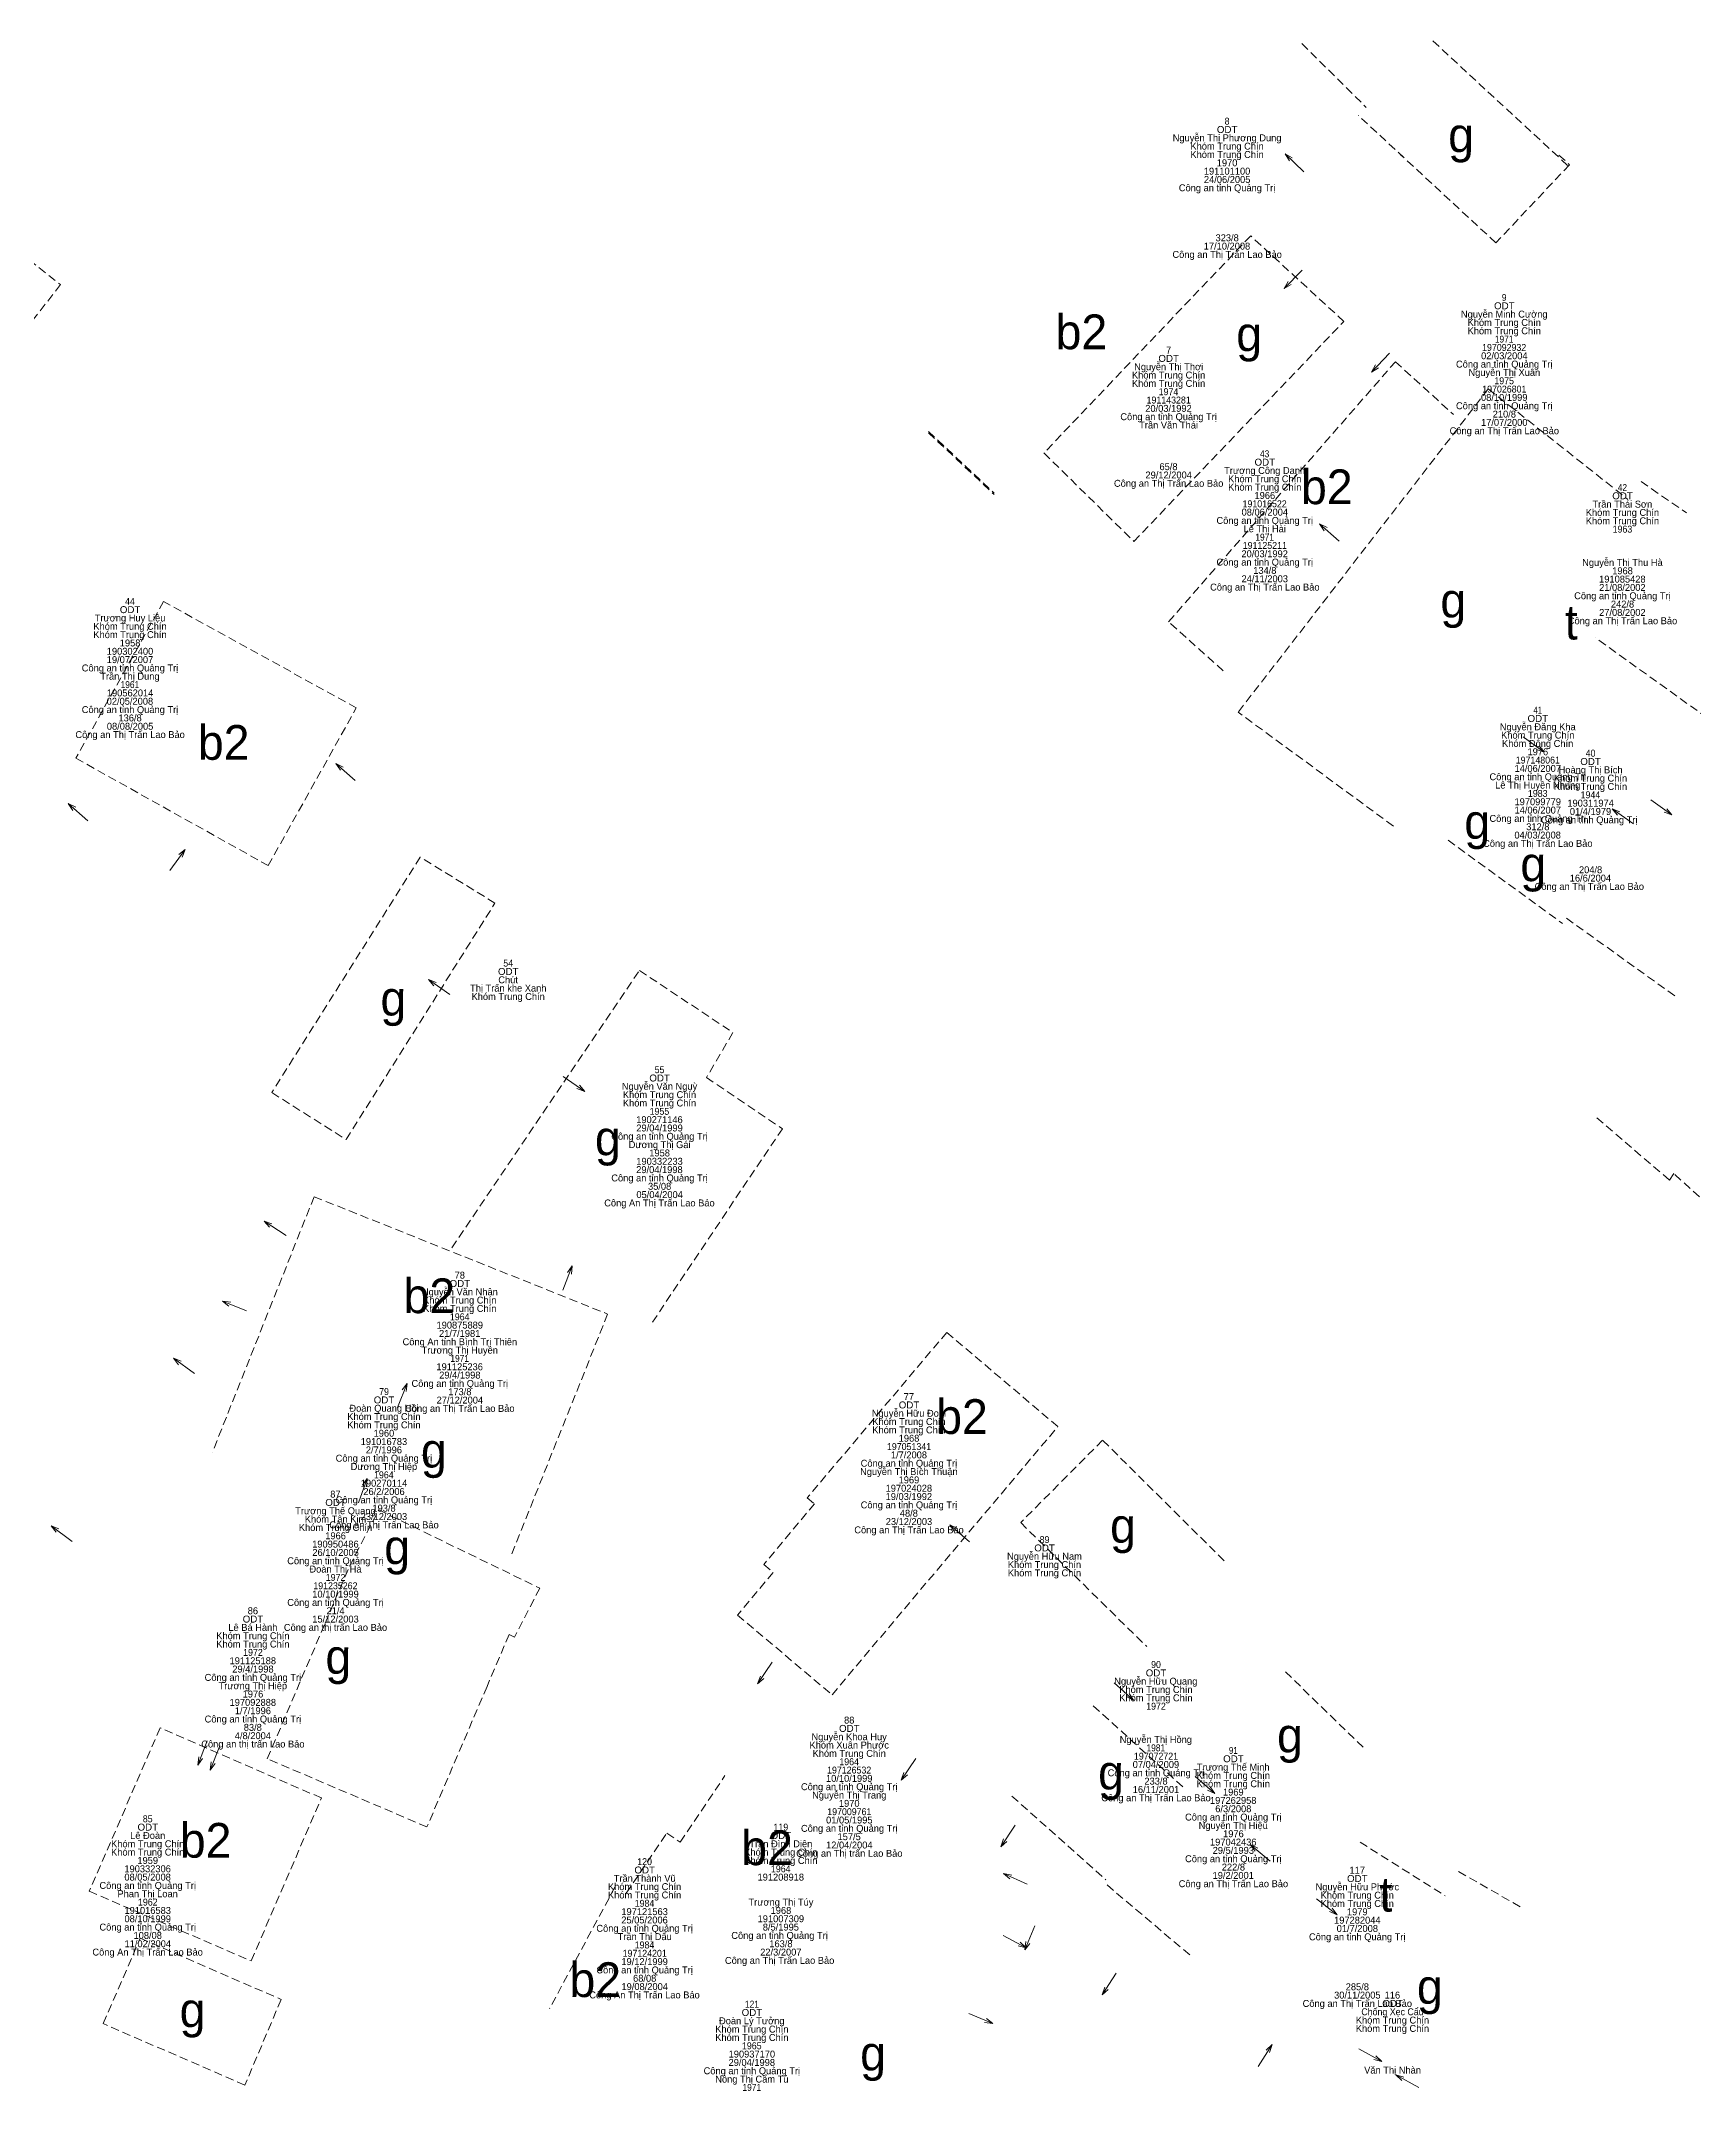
# Model space of a CAD drawing. Header units: metres. Extents: x 537497 to 538007, y 1836993 to 1837512.
# Drawn here: x 537611.3 to 537706.6, y 1837388.4 to 1837506.6 of the extents above; entities that cross this region are included whole.
import ezdxf
from ezdxf.enums import TextEntityAlignment as Align

# ---------------------------------------------------------------- set-up
doc = ezdxf.new("R2010")
doc.units = ezdxf.units.M
doc.header["$LTSCALE"] = 0.16
doc.linetypes.add('MEDIUM_DASHED', pattern=[4.5, 3, -1.5])
doc.layers.add('14', color=7, linetype='MEDIUM_DASHED', lineweight=13)
doc.layers.add('16', color=7, linetype='Continuous', lineweight=13)
doc.layers.add('15', color=7, linetype='Continuous')

msp = doc.modelspace()

# ---------------------------------------------------------------- linework, layer by layer
at = {"layer": '14'}
for p, q in [((537683.96, 1837506.42), (537687.67, 1837502.74)), ((537691.51, 1837506.57), (537699.38, 1837499.3)), ((537695.14, 1837494.94), (537687.21, 1837502.28)), ((537695.14, 1837494.94), (537689.67, 1837500)), ((537699.38, 1837499.44), (537695.14, 1837494.94)), ((537698.77, 1837500), (537699.38, 1837499.44)), ((537689.35, 1837488.09), (537692.69, 1837485.05)), ((537694.7, 1837486.52), (537680.29, 1837467.89)), ((537694.7, 1837486.52), (537702.75, 1837480.15)), ((537662.45, 1837484.07), (537666.24, 1837480.51)), ((537662.45, 1837483.99), (537666.24, 1837480.43)), ((537703.5, 1837481.18), (537706.12, 1837479.38)), ((537707.32, 1837467.56), (537700.87, 1837472.18)), ((537689.23, 1837461.33), (537680.29, 1837467.89)), ((537692.38, 1837460.52), (537698.98, 1837455.71)), ((537699.2, 1837456.02), (537705.52, 1837451.49)), ((537627.05, 1837439.97), (537621.19, 1837425.25)), ((537683.01, 1837412.59), (537687.6, 1837408.14)), ((537671.94, 1837410.63), (537677.21, 1837405.86)), ((537633.55, 1837403.65), (537624.35, 1837407.58)), ((537667.25, 1837405.43), (537672.67, 1837400.6)), ((537687.31, 1837402.78), (537692.21, 1837399.69)), ((537692.99, 1837401.08), (537696.54, 1837399.05)), ((537644.38, 1837400.19), (537640.61, 1837393.18)), ((537677.5, 1837396.28), (537672.55, 1837400.46))]:
    msp.add_line(p, q, dxfattribs=at)
for points in [[(537598.13, 1837489.7), (537604.97, 1837498.41), (537612.44, 1837492.53), (537605.61, 1837483.83)], [(537669.1, 1837482.83), (537674.28, 1837477.73), (537686.38, 1837490.41), (537681.01, 1837495.34)], [(537624.4, 1837459.05), (537629.48, 1837468.14), (537618.37, 1837474.27), (537613.32, 1837465.24)], [(537628.89, 1837443.27), (537637.47, 1837456.89), (537633.16, 1837459.54), (537624.61, 1837445.97)], [(537669.9, 1837426.72), (537663.5, 1837432.15), (537655.46, 1837422.62), (537655.87, 1837422.28), (537652.95, 1837418.77), (537653.49, 1837418.32), (537651.44, 1837415.86), (537656.89, 1837411.27)], [(537614.09, 1837399.95), (537623.42, 1837395.93), (537627.47, 1837405.32), (537618.18, 1837409.36)], [(537617.03, 1837397.24), (537625.15, 1837393.71), (537623.06, 1837388.77), (537614.89, 1837392.32)]]:
    msp.add_lwpolyline(points, close=True, dxfattribs=at)
for points in [[(537679.43, 1837470.28), (537676.28, 1837473.1), (537689.35, 1837488.09)], [(537634.98, 1837437.03), (537645.79, 1837453.01), (537651.18, 1837449.43), (537649.65, 1837446.83), (537654.03, 1837443.89), (537646.47, 1837432.63)], [(537709.51, 1837437.52), (537705.39, 1837441.31), (537705.14, 1837440.93), (537700.84, 1837444.61)], [(537627.05, 1837439.97), (537643.96, 1837433.21), (537638.39, 1837419.27)], [(537679.48, 1837418.99), (537672.48, 1837425.94), (537667.76, 1837421.19), (537675.02, 1837414.04)], [(537629.09, 1837418.68), (537630.77, 1837421.92), (537640.05, 1837417.41)], [(537624.35, 1837407.58), (537627.68, 1837415.39), (537629.09, 1837418.68)], [(537640.05, 1837417.41), (537638.59, 1837414.59), (537638.29, 1837414.75)], [(537638.29, 1837414.75), (537637.01, 1837411.75), (537633.55, 1837403.65)], [(537645.03, 1837399.83), (537647.37, 1837403.29), (537648.13, 1837402.78), (537650.72, 1837406.61)]]:
    msp.add_lwpolyline(points, dxfattribs=at)
at = {"layer": '16'}
for p, q in [((537683, 1837500.07), (537683.41, 1837499.84)), ((537682.94, 1837492.3), (537683.17, 1837492.71)), ((537687.98, 1837487.48), (537688.2, 1837487.91)), ((537684.98, 1837478.75), (537685.41, 1837478.53)), ((537628.3, 1837464.94), (537628.72, 1837464.73)), ((537697.92, 1837465.58), (537697.48, 1837465.75)), ((537612.88, 1837462.62), (537613.31, 1837462.41)), ((537701.84, 1837462.32), (537702.28, 1837462.15)), ((537705.27, 1837461.97), (537704.83, 1837462.13)), ((537619.62, 1837459.98), (537619.45, 1837459.54)), ((537633.63, 1837452.48), (537634.08, 1837452.32)), ((537642.64, 1837446.04), (537642.19, 1837446.2)), ((537624.17, 1837438.56), (537624.62, 1837438.41)), ((537641.92, 1837435.98), (537641.87, 1837435.51)), ((537621.77, 1837433.95), (537622.24, 1837433.89)), ((537618.94, 1837430.66), (537619.38, 1837430.49)), ((537632.41, 1837429.21), (537632.35, 1837428.74)), ((537630.1, 1837423.74), (537630.07, 1837423.26)), ((537611.9, 1837421), (537612.34, 1837420.83)), ((537663.68, 1837421.06), (537664.11, 1837420.85)), ((537652.6, 1837411.89), (537652.76, 1837412.34)), ((537674.26, 1837410.96), (537673.83, 1837411.17)), ((537620.34, 1837407.21), (537620.4, 1837407.69)), ((537621.06, 1837406.93), (537621.11, 1837407.4)), ((537660.88, 1837406.34), (537661.03, 1837406.79)), ((537678.94, 1837405.57), (537678.52, 1837405.78)), ((537666.62, 1837402.5), (537666.77, 1837402.96)), ((537680.99, 1837402.64), (537681.42, 1837402.43)), ((537666.77, 1837400.96), (537667.24, 1837400.88)), ((537685.99, 1837398.59), (537685.55, 1837398.78)), ((537668.08, 1837396.69), (537667.61, 1837396.8)), ((537667.99, 1837396.57), (537668.06, 1837397.04)), ((537672.45, 1837393.97), (537672.6, 1837394.42)), ((537666.16, 1837392.32), (537665.68, 1837392.38)), ((537682.24, 1837391.11), (537682.1, 1837390.65)), ((537688.56, 1837390.13), (537688.1, 1837390.25)), ((537689.38, 1837389.36), (537689.84, 1837389.24))]:
    msp.add_line(p, q, dxfattribs=at)
for points in [[(537684.08, 1837499.03), (537683, 1837500.07), (537683.24, 1837499.66)], [(537683.98, 1837493.37), (537682.94, 1837492.3), (537683.34, 1837492.54)], [(537689, 1837488.58), (537687.98, 1837487.48), (537688.38, 1837487.73)], [(537686.1, 1837477.75), (537684.98, 1837478.75), (537685.24, 1837478.35)], [(537696.71, 1837466.47), (537697.92, 1837465.58), (537697.63, 1837465.95)], [(537629.42, 1837463.95), (537628.3, 1837464.94), (537628.56, 1837464.55)], [(537614.01, 1837461.63), (537612.88, 1837462.62), (537613.14, 1837462.23)], [(537703.06, 1837461.45), (537701.84, 1837462.32), (537702.14, 1837461.96)], [(537704.06, 1837462.84), (537705.27, 1837461.97), (537704.98, 1837462.33)], [(537618.73, 1837458.77), (537619.62, 1837459.98), (537619.25, 1837459.69)], [(537634.87, 1837451.63), (537633.63, 1837452.48), (537633.94, 1837452.12)], [(537641.39, 1837446.89), (537642.64, 1837446.04), (537642.33, 1837446.4)], [(537625.43, 1837437.74), (537624.17, 1837438.56), (537624.48, 1837438.21)], [(537641.38, 1837434.58), (537641.92, 1837435.98), (537641.64, 1837435.6)], [(537623.16, 1837433.4), (537621.77, 1837433.95), (537622.14, 1837433.67)], [(537620.16, 1837429.78), (537618.94, 1837430.66), (537619.24, 1837430.29)], [(537631.85, 1837427.82), (537632.41, 1837429.21), (537632.13, 1837428.84)], [(537629.61, 1837422.32), (537630.1, 1837423.74), (537629.84, 1837423.35)], [(537613.1, 1837420.11), (537611.9, 1837421), (537612.19, 1837420.63)], [(537664.81, 1837420.08), (537663.68, 1837421.06), (537663.94, 1837420.67)], [(537653.44, 1837413.14), (537652.6, 1837411.89), (537652.96, 1837412.2)], [(537673.14, 1837411.96), (537674.26, 1837410.96), (537674, 1837411.35)], [(537620.89, 1837408.61), (537620.34, 1837407.21), (537620.62, 1837407.59)], [(537621.61, 1837408.32), (537621.06, 1837406.93), (537621.34, 1837407.3)], [(537661.71, 1837407.59), (537660.88, 1837406.34), (537661.23, 1837406.65)], [(537677.81, 1837406.55), (537678.94, 1837405.57), (537678.68, 1837405.96)], [(537667.44, 1837403.76), (537666.62, 1837402.5), (537666.97, 1837402.82)], [(537682.14, 1837401.67), (537680.99, 1837402.64), (537681.26, 1837402.25)], [(537668.14, 1837400.35), (537666.77, 1837400.96), (537667.14, 1837400.66)], [(537684.8, 1837399.51), (537685.99, 1837398.59), (537685.7, 1837398.97)], [(537666.75, 1837397.39), (537668.08, 1837396.69), (537667.73, 1837397.01)], [(537668.58, 1837397.95), (537667.99, 1837396.57), (537668.28, 1837396.94)], [(537673.26, 1837395.23), (537672.45, 1837393.97), (537672.8, 1837394.28)], [(537664.77, 1837392.9), (537666.16, 1837392.32), (537665.78, 1837392.61)], [(537681.44, 1837389.84), (537682.24, 1837391.11), (537681.9, 1837390.79)], [(537687.25, 1837390.86), (537688.56, 1837390.13), (537688.22, 1837390.46)], [(537690.69, 1837388.63), (537689.38, 1837389.36), (537689.72, 1837389.03)]]:
    msp.add_lwpolyline(points, dxfattribs=at)

# ---------------------------------------------------------------- texts
at = {"layer": '15'}
for s, p in [('Nguyễn Thị Phương Dung', (537679.65, 1837500.79)), ('Khóm Trung Chín', (537679.65, 1837500.31)), ('Khóm Trung Chín', (537679.65, 1837499.83)), ('191101100', (537679.65, 1837498.87)), ('1970', (537679.65, 1837499.35)), ('Công an tỉnh Quảng Trị', (537679.65, 1837497.91)), ('24/06/2005', (537679.655, 1837498.39)), ('323/8', (537679.655, 1837495.03)), ('Công an Thị Trấn Lao Bảo', (537679.655, 1837494.07)), ('17/10/2008', (537679.645, 1837494.55)), ('Nguyễn Minh Cường', (537695.62, 1837490.63)), ('Khóm Trung Chín', (537695.62, 1837490.15)), ('Khóm Trung Chín', (537695.62, 1837489.67)), ('7', (537676.285, 1837488.56)), ('02/03/2004', (537695.625, 1837488.23)), ('Khóm Trung Chín', (537676.28, 1837487.12)), ('Khóm Trung Chín', (537676.28, 1837486.64)), ('Nguyễn Thị Thơi', (537676.285, 1837487.6)), ('Công an tỉnh Quảng Trị', (537695.62, 1837487.75)), ('Nguyễn Thị Xuân', (537695.625, 1837487.27)), ('08/10/1999', (537695.62, 1837485.83)), ('Công an tỉnh Quảng Trị', (537676.28, 1837484.72)), ('20/03/1992', (537676.275, 1837485.2)), ('Công an tỉnh Quảng Trị', (537695.62, 1837485.35)), ('17/07/2000', (537695.62, 1837484.39)), ('210/8', (537695.625, 1837484.87)), ('Trần Văn Thái', (537676.28, 1837484.24)), ('Công an Thị Trấn Lao Bảo', (537695.625, 1837483.91)), ('Công an Thị Trấn Lao Bảo', (537676.285, 1837480.88)), ('29/12/2004', (537676.285, 1837481.36)), ('65/8', (537676.275, 1837481.84)), ('Trương Công Danh', (537681.815, 1837481.62)), ('Khóm Trung Chín', (537681.82, 1837481.14)), ('Khóm Trung Chín', (537681.82, 1837480.66)), ('1966', (537681.825, 1837480.18)), ('Trần Thái Sơn', (537702.425, 1837479.68)), ('Công an tỉnh Quảng Trị', (537681.82, 1837478.74)), ('08/06/2004', (537681.825, 1837479.22)), ('Khóm Trung Chín', (537702.43, 1837479.2)), ('Khóm Trung Chín', (537702.43, 1837478.72)), ('Lê Thị Hài', (537681.82, 1837478.26)), ('Công an tỉnh Quảng Trị', (537681.82, 1837476.34)), ('20/03/1992', (537681.815, 1837476.82)), ('Nguyễn Thị Thu Hà', (537702.43, 1837476.32)), ('Công an Thị Trấn Lao Bảo', (537681.825, 1837474.9)), ('24/11/2003', (537681.82, 1837475.38)), ('134/8', (537681.825, 1837475.86)), ('21/08/2002', (537702.425, 1837474.88)), ('191085428', (537702.425, 1837475.36)), ('1968', (537702.435, 1837475.84)), ('Công an tỉnh Quảng Trị', (537702.43, 1837474.4)), ('242/8', (537702.435, 1837473.92)), ('Khóm Trung Chín', (537616.44, 1837472.64)), ('Trương Huy Liệu', (537616.445, 1837473.12)), ('Công an Thị Trấn Lao Bảo', (537702.435, 1837472.96)), ('27/08/2002', (537702.425, 1837473.44)), ('Khóm Trung Chín', (537616.44, 1837472.16)), ('1958', (537616.445, 1837471.68)), ('Công an tỉnh Quảng Trị', (537616.44, 1837470.24)), ('190302400', (537616.44, 1837471.2)), ('19/07/2007', (537616.44, 1837470.72)), ('Trần Thị Dung', (537616.435, 1837469.76)), ('Công an tỉnh Quảng Trị', (537616.44, 1837467.84)), ('02/05/2008', (537616.435, 1837468.32)), ('190562014', (537616.445, 1837468.8)), ('08/08/2005', (537616.445, 1837466.88)), ('136/8', (537616.445, 1837467.36)), ('Nguyễn Đăng Kha', (537697.55, 1837466.85)), ('Công an Thị Trấn Lao Bảo', (537616.445, 1837466.4)), ('Khóm Trung Chín', (537697.55, 1837466.37)), ('Khóm Đông Chín', (537697.545, 1837465.89)), ('1976', (537697.555, 1837465.41)), ('14/06/2007', (537697.55, 1837464.45)), ('Hoàng Thị Bích', (537700.595, 1837464.37)), ('Công an tỉnh Quảng Trị', (537697.55, 1837463.97)), ('Lê Thị Huyền Nhung', (537697.55, 1837463.49)), ('Khóm Trung Chín', (537700.59, 1837463.89)), ('Khóm Trung Chín', (537700.59, 1837463.41)), ('197099779', (537697.55, 1837462.53)), ('14/06/2007', (537697.55, 1837462.05)), ('190311974', (537700.595, 1837462.45)), ('01/4/1979', (537700.59, 1837461.97)), ('Công an tỉnh Quảng Trị', (537697.55, 1837461.57)), ('312/8', (537697.555, 1837461.09)), ('Công an tỉnh Quảng Trị ', (537700.59, 1837461.49)), ('Công an Thị Trấn Lao Bảo', (537697.555, 1837460.13)), ('04/03/2008', (537697.545, 1837460.61)), ('204/8', (537700.595, 1837458.61)), ('Công an Thị Trấn Lao Bảo ', (537700.595, 1837457.65)), ('16/6/2004', (537700.585, 1837458.13)), ('Thị Trấn khe Xanh', (537638.235, 1837451.79)), ('Khóm Trung Chín', (537638.23, 1837451.31)), ('Chút', (537638.225, 1837452.27)), ('Nguyễn Văn Nguỳ', (537646.95, 1837446.13)), ('Khóm Trung Chín', (537646.95, 1837445.65)), ('Khóm Trung Chín', (537646.95, 1837445.17)), ('190271146', (537646.945, 1837444.21)), ('Công an tỉnh Quảng Trị', (537646.95, 1837443.25)), ('29/04/1999', (537646.95, 1837443.73)), ('Dương Thị Gái', (537646.955, 1837442.77)), ('190332233', (537646.95, 1837441.81)), ('1958', (537646.955, 1837442.29)), ('Công an tỉnh Quảng Trị', (537646.95, 1837440.85)), ('29/04/1998', (537646.945, 1837441.33)), ('Công An Thị Trấn Lao Bảo', (537646.945, 1837439.41)), ('05/04/2004', (537646.955, 1837439.89)), ('35/08', (537646.955, 1837440.37)), ('78', (537635.44, 1837435.25)), ('Nguyễn Văn Nhân', (537635.445, 1837434.29)), ('Khóm Trung Chín', (537635.44, 1837433.81)), ('Khóm Trung Chín', (537635.44, 1837433.33)), ('190875889', (537635.44, 1837432.37)), ('Công An tỉnh Bình Trị Thiên', (537635.445, 1837431.41)), ('21/7/1981', (537635.435, 1837431.89)), ('Trương Thị Huyền', (537635.44, 1837430.93)), ('191125236', (537635.435, 1837429.97)), ('Công an tỉnh Quảng Trị', (537635.44, 1837429.01)), ('29/4/1998', (537635.445, 1837429.49)), ('Đoàn Quang Hồi', (537631.075, 1837427.58)), ('Công an Thị Trấn Lao Bảo', (537635.445, 1837427.57)), ('27/12/2004', (537635.445, 1837428.05)), ('173/8', (537635.445, 1837428.53)), ('77', (537661.315, 1837428.25)), ('Khóm Trung Chín', (537631.07, 1837427.1)), ('Khóm Trung Chín', (537631.07, 1837426.62)), ('Nguyễn Hữu Đoài', (537661.32, 1837427.29)), ('Khóm Trung Chín', (537661.32, 1837426.81)), ('191016783', (537631.07, 1837425.66)), ('1960', (537631.07, 1837426.14)), ('Khóm Trung Chín', (537661.32, 1837426.33)), ('1968', (537661.325, 1837425.85)), ('Công an tỉnh Quảng Trị', (537631.07, 1837424.7)), ('Dương Thị Hiệp', (537631.07, 1837424.22)), ('2/7/1996', (537631.07, 1837425.18)), ('Công an tỉnh Quảng Trị', (537661.32, 1837424.41)), ('1/7/2008', (537661.32, 1837424.89)), ('190270114', (537631.075, 1837423.26)), ('Nguyễn Thị Bích Thuận', (537661.315, 1837423.93)), ('197024028', (537661.315, 1837422.97)), ('1969', (537661.32, 1837423.45)), ('Trương Thế Quang', (537628.275, 1837421.67)), ('87', (537628.275, 1837422.63)), ('Công an tỉnh Quảng Trị', (537631.07, 1837422.3)), ('26/2/2006', (537631.075, 1837422.78)), ('193/8', (537631.075, 1837421.82)), ('Công an tỉnh Quảng Trị', (537661.32, 1837422.01)), ('19/03/1992', (537661.315, 1837422.49)), ('Khóm Trung Chín', (537628.28, 1837420.71)), ('Khóm Tân Kim', (537628.28, 1837421.19)), ('Công an Thị Trấn Lao Bảo', (537631.075, 1837420.86)), ('23/12/2003', (537631.07, 1837421.34)), ('Công an Thị Trấn Lao Bảo', (537661.325, 1837420.57)), ('23/12/2003', (537661.32, 1837421.05)), ('48/8', (537661.315, 1837421.53)), ('190950486', (537628.275, 1837419.75)), ('1966', (537628.285, 1837420.23)), ('Công an tỉnh Quảng Trị', (537628.28, 1837418.79)), ('Đoàn Thị Hà', (537628.28, 1837418.31)), ('26/10/2005', (537628.285, 1837419.27)), ('Nguyễn Hữu Nam', (537669.13, 1837419.05)), ('Khóm Trung Chín', (537669.13, 1837418.57)), ('Khóm Trung Chín', (537669.13, 1837418.09)), ('86', (537623.52, 1837415.91)), ('Công an tỉnh Quảng Trị', (537628.28, 1837416.39)), ('10/10/1999', (537628.28, 1837416.87)), ('21/4', (537628.285, 1837415.91)), ('Lê Bá Hành', (537623.52, 1837414.95)), ('Công an thị trấn Lao Bảo', (537628.28, 1837414.95)), ('15/12/2003', (537628.28, 1837415.43)), ('Khóm Trung Chín', (537623.52, 1837414.47)), ('Khóm Trung Chín', (537623.52, 1837413.99)), ('191125188', (537623.515, 1837413.03)), ('29/4/1998', (537623.525, 1837412.55)), ('Công an tỉnh Quảng Trị', (537623.52, 1837412.07)), ('Trương Thị Hiệp', (537623.515, 1837411.59)), ('1976', (537623.525, 1837411.11)), ('Nguyễn Hữu Quang', (537675.545, 1837411.85)), ('Khóm Trung Chín', (537675.55, 1837411.37)), ('197092888', (537623.515, 1837410.63)), ('1/7/1996', (537623.52, 1837410.15)), ('Khóm Trung Chín', (537675.55, 1837410.89)), ('Công an tỉnh Quảng Trị', (537623.52, 1837409.67)), ('4/8/2004', (537623.52, 1837408.71)), ('83/8', (537623.515, 1837409.19)), ('Nguyễn Khoa Huy', (537657.875, 1837408.65)), ('88', (537657.88, 1837409.61)), ('Công an thị trấn Lao Bảo', (537623.52, 1837408.23)), ('Khóm Xuân Phước', (537657.88, 1837408.17)), ('Khóm Trung Chín', (537657.88, 1837407.69)), ('Nguyễn Thị Hồng', (537675.545, 1837408.49)), ('Công an tỉnh Quảng Trị', (537675.55, 1837406.57)), ('07/04/2009', (537675.55, 1837407.05)), ('Trương Thế Minh', (537680.005, 1837406.9)), ('Khóm Trung Chín', (537680.01, 1837406.42)), ('Công an tỉnh Quảng Trị', (537657.88, 1837405.77)), ('Nguyễn Thị Trang', (537657.88, 1837405.29)), ('10/10/1999', (537657.88, 1837406.25)), ('Công an Thị Trấn Lao Bảo', (537675.555, 1837405.13)), ('16/11/2001', (537675.555, 1837405.61)), ('233/8', (537675.555, 1837406.09)), ('Khóm Trung Chín', (537680.01, 1837405.94)), ('1969', (537680.01, 1837405.46)), ('1970', (537657.88, 1837404.81)), ('Công an tỉnh Quảng Trị', (537680.01, 1837404.02)), ('197262958', (537680.005, 1837404.98)), ('6/3/2008', (537680.01, 1837404.5)), ('Lê Đoàn', (537617.46, 1837402.96)), ('Công an tỉnh Quảng Trị', (537657.88, 1837403.37)), ('01/05/1995', (537657.885, 1837403.85)), ('157/5', (537657.875, 1837402.89)), ('Nguyễn Thị Hiệu', (537680.005, 1837403.54)), ('1976', (537680.015, 1837403.06)), ('Khóm Trung Chín', (537617.46, 1837402.48)), ('Khóm Trung Chín', (537617.46, 1837402)), ('Khóm Trung Chín', (537653.94, 1837402)), ('Trần Đình Diện', (537653.94, 1837402.48)), ('Công an Thị trấn Lao Bảo', (537657.885, 1837401.93)), ('12/04/2004', (537657.885, 1837402.41)), ('Công an tỉnh Quảng Trị', (537680.01, 1837401.62)), ('197042436', (537680.005, 1837402.58)), ('29/5/1993', (537680.01, 1837402.1)), ('08/05/2008', (537617.455, 1837400.56)), ('190332306', (537617.455, 1837401.04)), ('1959', (537617.46, 1837401.52)), ('Trần Thành Vũ', (537646.095, 1837400.49)), ('Khóm Trung Chín', (537653.94, 1837401.52)), ('191208918', (537653.935, 1837400.56)), ('19/2/2001', (537680.005, 1837400.66)), ('222/8', (537680.015, 1837401.14)), ('117', (537687.15, 1837400.96)), ('Công an tỉnh Quảng Trị', (537617.46, 1837400.08)), ('Phan Thị Loan', (537617.455, 1837399.6)), ('Khóm Trung Chín', (537646.09, 1837400.01)), ('Khóm Trung Chín', (537646.09, 1837399.53)), ('Công an Thị Trấn Lao Bảo', (537680.015, 1837400.18)), ('Nguyễn Hữu Phước', (537687.155, 1837400)), ('Khóm Trung Chín', (537687.15, 1837399.52)), ('08/10/1999', (537617.46, 1837398.16)), ('191016583', (537617.46, 1837398.64)), ('25/05/2006', (537646.085, 1837398.09)), ('197121563', (537646.09, 1837398.57)), ('Trương Thị Túy', (537653.945, 1837399.12)), ('191007309', (537653.94, 1837398.16)), ('1968', (537653.945, 1837398.64)), ('Khóm Trung Chín', (537687.15, 1837399.04)), ('197282044', (537687.155, 1837398.08)), ('1979', (537687.15, 1837398.56)), ('Công an tỉnh Quảng Trị', (537617.46, 1837397.68)), ('108/08', (537617.46, 1837397.2)), ('Công an tỉnh Quảng Trị', (537646.09, 1837397.61)), ('Trần Thị Dấu', (537646.095, 1837397.13)), ('Công an tỉnh Quảng Trị ', (537653.94, 1837397.2)), ('8/5/1995', (537653.94, 1837397.68)), ('Công an tỉnh Quảng Trị', (537687.15, 1837397.12)), ('01/7/2008', (537687.155, 1837397.6)), ('Công An Thị Trấn Lao Bảo', (537617.455, 1837396.24)), ('11/02/2004', (537617.465, 1837396.72)), ('19/12/1999', (537646.09, 1837395.69)), ('Công an Thị Trấn Lao Bảo ', (537653.945, 1837395.76)), ('22/3/2007', (537653.94, 1837396.24)), ('163/8', (537653.945, 1837396.72)), ('Công an tỉnh Quảng Trị', (537646.09, 1837395.21)), ('68/08', (537646.095, 1837394.73)), ('Công An Thị Trấn Lao Bảo', (537646.085, 1837393.77)), ('19/08/2004', (537646.095, 1837394.25)), ('30/11/2005', (537687.155, 1837393.76)), ('285/8', (537687.155, 1837394.24)), ('116', (537689.175, 1837393.76)), ('Đoàn Lý Tưởng', (537652.265, 1837392.28)), ('Công an Thị Trấn Lao Bảo', (537687.155, 1837393.28)), ('Khóm Trung Chín', (537689.18, 1837392.32)), ('Khóm Trung Chín', (537652.27, 1837391.8)), ('Khóm Trung Chín', (537652.27, 1837391.32)), ('Khóm Trung Chín', (537689.18, 1837391.84)), ('29/04/1998', (537652.265, 1837389.88)), ('190937170', (537652.27, 1837390.36)), ('Công an tỉnh Quảng Trị', (537652.27, 1837389.4)), ('Nông Thị Cẩm Tú', (537652.27, 1837388.92)), ('Văn Thị Nhàn', (537689.185, 1837389.44))]:
    msp.add_text(s, height=0.4, dxfattribs=at).set_placement(p, align=Align.CENTER)
for s, width, p in [('ODT', 1.05, (537679.655, 1837501.27)), ('8', 0.95, (537679.65, 1837501.75)), ('9', 0.9, (537695.615, 1837491.59)), ('ODT', 1.05, (537695.625, 1837491.11)), ('1971', 0.9, (537695.615, 1837489.19)), ('ODT', 1.05, (537676.285, 1837488.08)), ('197092932', 0.95, (537695.615, 1837488.71)), ('1975', 0.95, (537695.615, 1837486.79)), ('191143281', 0.95, (537676.285, 1837485.68)), ('1974', 0.95, (537676.275, 1837486.16)), ('197026801', 0.95, (537695.625, 1837486.31)), ('ODT', 1.05, (537681.825, 1837482.1)), ('43', 0.9, (537681.815, 1837482.58)), ('191016522', 0.95, (537681.815, 1837479.7)), ('ODT', 1.05, (537702.435, 1837480.16)), ('42', 0.9, (537702.43, 1837480.64)), ('191125211', 0.95, (537681.825, 1837477.3)), ('1971', 0.9, (537681.815, 1837477.78)), ('1963', 0.95, (537702.43, 1837478.24)), ('44', 0.95, (537616.44, 1837474.08)), ('ODT', 1.05, (537616.445, 1837473.6)), ('1961', 0.9, (537616.435, 1837469.28)), ('41', 0.85, (537697.55, 1837467.81)), ('ODT', 1.05, (537697.555, 1837467.33)), ('197148061', 0.95, (537697.555, 1837464.93)), ('ODT', 1.05, (537700.595, 1837464.85)), ('40', 0.95, (537700.595, 1837465.33)), ('1983', 0.95, (537697.55, 1837463.01)), ('1944', 0.95, (537700.585, 1837462.93)), ('ODT', 1.05, (537638.235, 1837452.75)), ('54', 0.95, (537638.23, 1837453.23)), ('ODT', 1.05, (537646.955, 1837446.61)), ('55', 0.95, (537646.95, 1837447.09)), ('1955', 0.95, (537646.945, 1837444.69)), ('ODT', 1.05, (537635.445, 1837434.77)), ('1964', 0.95, (537635.435, 1837432.85)), ('1971', 0.9, (537635.435, 1837430.45)), ('ODT', 1.05, (537631.075, 1837428.06)), ('79', 0.95, (537631.075, 1837428.54)), ('ODT', 1.05, (537661.325, 1837427.77)), ('197051341', 0.95, (537661.325, 1837425.37)), ('1964', 0.95, (537631.065, 1837423.74)), ('ODT', 1.05, (537628.285, 1837422.15)), ('ODT', 1.05, (537669.135, 1837419.53)), ('89', 0.95, (537669.135, 1837420.01)), ('191235262', 0.95, (537628.275, 1837417.35)), ('1972', 0.95, (537628.285, 1837417.83)), ('ODT', 1.05, (537623.525, 1837415.43)), ('1972', 0.95, (537623.525, 1837413.51)), ('ODT', 1.05, (537675.555, 1837412.33)), ('90', 0.95, (537675.555, 1837412.81)), ('1972', 0.95, (537675.555, 1837410.41)), ('ODT', 1.05, (537657.885, 1837409.13)), ('197072721', 0.95, (537675.555, 1837407.53)), ('1981', 0.9, (537675.545, 1837408.01)), ('91', 0.85, (537680.01, 1837407.86)), ('197126532', 0.95, (537657.875, 1837406.73)), ('1964', 0.95, (537657.875, 1837407.21)), ('ODT', 1.05, (537680.015, 1837407.38)), ('197009761', 0.95, (537657.885, 1837404.33)), ('ODT', 1.05, (537617.465, 1837403.44)), ('85', 0.95, (537617.46, 1837403.92)), ('ODT', 1.05, (537653.945, 1837402.96)), ('119', 0.95, (537653.94, 1837403.44)), ('ODT', 1.05, (537646.095, 1837400.97)), ('120', 0.95, (537646.09, 1837401.45)), ('1964', 0.95, (537653.935, 1837401.04)), ('ODT', 1.05, (537687.155, 1837400.48)), ('1962', 0.95, (537617.465, 1837399.12)), ('1984', 0.95, (537646.085, 1837399.05)), ('197124201', 0.95, (537646.095, 1837396.17)), ('1984', 0.95, (537646.085, 1837396.65)), ('ODT', 1.05, (537652.275, 1837392.76)), ('121', 0.9, (537652.275, 1837393.24)), ('Chống Xẹc Cẩu', 0.95, (537689.18, 1837392.8)), ('ODT', 1.05, (537689.185, 1837393.28)), ('1965', 0.95, (537652.265, 1837390.84)), ('1971', 0.9, (537652.265, 1837388.44))]:
    msp.add_text(s, height=0.4, dxfattribs=dict(at, width=width)).set_placement(p, align=Align.CENTER)
at = {"layer": '16'}
for s, p in [('g', (537692.39, 1837500.16)), ('b2', (537669.77, 1837488.81)), ('g', (537680.18, 1837488.69)), ('b2', (537683.91, 1837479.88)), ('g', (537691.94, 1837473.34)), ('t', (537699.11, 1837472.08)), ('b2', (537620.35, 1837465.15)), ('g', (537693.32, 1837460.59)), ('g', (537696.55, 1837458.14)), ('g', (537630.87, 1837450.4)), ('g', (537643.23, 1837442.35)), ('b2', (537632.2, 1837433.26)), ('b2', (537662.89, 1837426.3)), ('g', (537633.2, 1837424.35)), ('g', (537672.91, 1837420.02)), ('g', (537631.09, 1837418.79)), ('g', (537627.7, 1837412.47)), ('g', (537682.53, 1837407.94)), ('g', (537672.22, 1837405.8)), ('b2', (537619.31, 1837401.88)), ('b2', (537651.66, 1837401.45)), ('t', (537688.43, 1837398.77)), ('b2', (537641.76, 1837393.85)), ('g', (537690.59, 1837393.45)), ('g', (537619.3, 1837392.11)), ('g', (537658.51, 1837389.61))]:
    msp.add_text(s, height=2, dxfattribs=at).set_placement(p)

doc.saveas('drawing.dxf')
